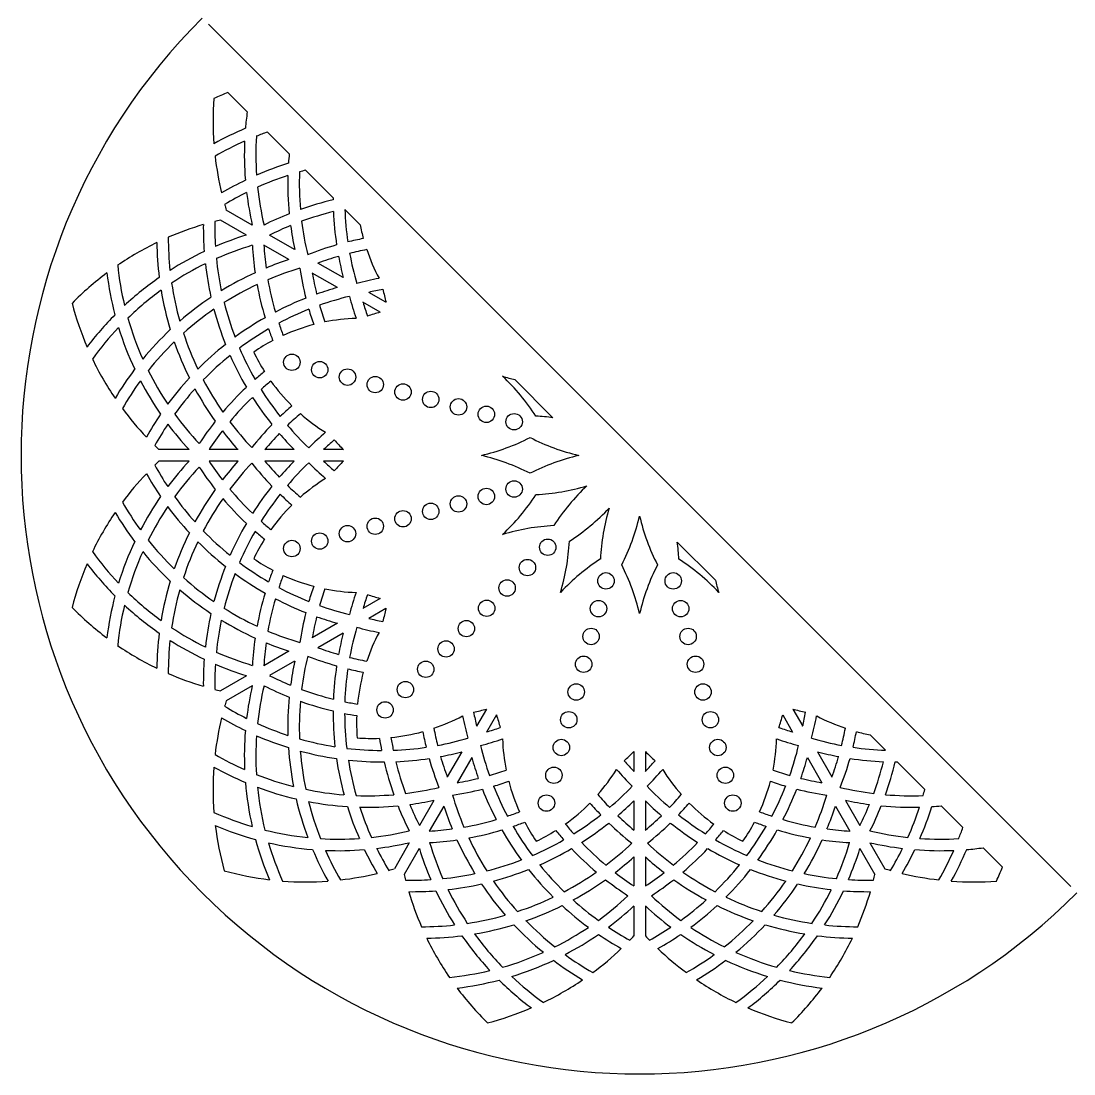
# Model space of a CAD drawing. Extents: x 66 to 310, y 1 to 245.
# Drawn here: x 66.2 to 188, y 0.6 to 122.3 of the extents above; entities that cross this region are included whole.
import ezdxf

# ---------------------------------------------------------------- set-up
doc = ezdxf.new("R2010")
doc.units = 0
doc.layers.get('0').update_dxf_attribs({"linetype": 'CONTINUOUS'})

msp = doc.modelspace()

# ---------------------------------------------------------------- linework, layer by layer
for p, q in [((87.86, 121.97), (187.6, 22.23)), ((90.12, 114.06), (92.35, 111.82)), ((94.69, 109.48), (97.21, 106.97)), ((99.1, 105.08), (102.28, 101.9)), ((92.94, 98.73), (89.93, 100.47)), ((103.63, 100.54), (105.41, 98.77)), ((92.27, 97.58), (89.26, 99.32)), ((97.84, 95.9), (94.94, 97.57)), ((97.18, 94.75), (94.28, 96.42)), ((103.45, 92.66), (100.54, 94.34)), ((102.79, 91.51), (99.87, 93.19)), ((108.4, 89.8), (106.41, 90.95)), ((107.73, 88.65), (105.74, 89.8)), ((123.31, 80.86), (127.71, 76.46)), ((85.63, 72.77), (82.15, 72.77)), ((91.29, 72.77), (87.94, 72.77)), ((97.77, 72.77), (94.4, 72.77)), ((103.48, 72.77), (101.18, 72.77)), ((85.63, 71.44), (82.15, 71.44)), ((91.29, 71.44), (87.94, 71.44)), ((97.77, 71.44), (94.4, 71.44)), ((103.48, 71.44), (101.18, 71.44)), ((142.09, 62.08), (146.49, 57.68)), ((107.73, 55.55), (105.74, 54.4)), ((108.4, 54.4), (106.41, 53.25)), ((102.79, 52.69), (99.87, 51.01)), ((103.45, 51.54), (100.54, 49.86)), ((97.18, 49.46), (94.28, 47.78)), ((97.84, 48.3), (94.94, 46.63)), ((92.27, 46.62), (89.26, 44.89)), ((92.94, 45.47), (89.93, 43.73)), ((120.03, 42.77), (118.88, 40.78)), ((155.44, 42.77), (156.59, 40.78)), ((121.18, 42.1), (120.03, 40.11)), ((154.28, 42.1), (155.43, 40.11)), ((164.4, 39.78), (166.17, 38)), ((117.17, 37.82), (115.49, 34.91)), ((137.07, 37.85), (137.07, 35.55)), ((138.4, 37.85), (138.4, 35.55)), ((158.29, 37.82), (159.97, 34.91)), ((118.33, 37.16), (116.64, 34.24)), ((157.14, 37.16), (158.82, 34.24)), ((167.53, 36.65), (170.71, 33.47)), ((113.93, 32.21), (112.26, 29.31)), ((137.07, 32.14), (137.07, 28.77)), ((138.4, 32.14), (138.4, 28.77)), ((161.53, 32.21), (163.21, 29.31)), ((115.09, 31.55), (113.41, 28.64)), ((160.38, 31.55), (162.05, 28.64)), ((172.6, 31.57), (175.11, 29.06)), ((111.1, 27.31), (109.37, 24.3)), ((164.36, 27.31), (166.1, 24.3)), ((112.25, 26.64), (110.52, 23.63)), ((137.07, 25.66), (137.07, 22.31)), ((138.4, 25.66), (138.4, 22.31)), ((163.21, 26.64), (164.95, 23.63)), ((177.45, 26.72), (179.69, 24.48)), ((137.07, 19.99), (137.07, 16.52)), ((138.4, 19.99), (138.4, 16.52))]:
    msp.add_line(p, q)
for centre in [(97.52, 82.87), (100.74, 82.01), (103.95, 81.15), (107.16, 80.29), (110.37, 79.43), (113.58, 78.57), (116.79, 77.71), (120.01, 76.85), (123.22, 75.99), (120.01, 67.35), (123.22, 68.21), (116.79, 66.49), (113.58, 65.63), (107.16, 63.91), (110.37, 64.77), (103.95, 63.05), (97.52, 61.33), (100.74, 62.19), (127.11, 61.48), (124.76, 59.13), (133.84, 57.59), (141.62, 57.59), (122.41, 56.77), (120.05, 54.42), (132.98, 54.38), (142.48, 54.38), (117.7, 52.07), (132.12, 51.16), (143.34, 51.16), (115.35, 49.72), (131.26, 47.95), (144.2, 47.95), (113, 47.37), (110.65, 45.02), (130.4, 44.74), (145.06, 44.74), (108.3, 42.67), (129.54, 41.53), (145.92, 41.53), (128.68, 38.32), (146.78, 38.32), (127.82, 35.11), (147.65, 35.11), (126.96, 31.89), (148.51, 31.89)]:
    msp.add_circle(centre, 0.95)
for centre, radius, start, end in [((137.73, 72.1), 71.53, 135, 315), ((123.57, 110.71), 35.16, 175.6474, 184.1925), ((102.95, 81.32), 35.16, 111.4063, 114.2533), ((128.51, 106.88), 36.49, 172.2197, 175.2185), ((106.32, 76.3), 36.49, 112.8625, 119.2366), ((106.32, 76.3), 35.16, 113.9468, 120.1985), ((128.51, 106.88), 36.49, 177.5624, 184.6462), ((128.51, 106.88), 35.16, 176.5391, 183.8557), ((106.32, 76.3), 35.16, 109.3128, 111.5419), ((123.57, 110.71), 35.16, 186.5709, 193.5872), ((133.54, 103.51), 36.49, 174.559, 176.2548), ((108, 71.06), 36.49, 107.3389, 113.5284), ((133.54, 103.51), 35.16, 177.7555, 184.8526), ((108, 71.06), 35.16, 104.6562, 105.8383), ((108, 71.06), 36.49, 115.7562, 120.6543), ((108, 71.06), 35.16, 108.1284, 114.2563), ((133.54, 103.51), 36.49, 178.4822, 185.4424), ((108, 71.06), 35.16, 116.5468, 121.2741), ((128.51, 106.88), 36.49, 186.874, 192.909), ((128.51, 106.88), 35.16, 186.1462, 193.3853), ((123.57, 110.71), 35.16, 195.8446, 196.9409), ((110.72, 66.15), 36.49, 103.3634, 109.5611), ((138.78, 101.84), 36.49, 179.9094, 180.289), ((110.72, 66.15), 36.49, 111.7281, 116.7284), ((110.72, 66.15), 35.16, 103.8247, 110.0857), ((138.78, 101.84), 36.49, 182.4257, 188.5074), ((138.78, 101.84), 35.16, 182.1123, 188.2668), ((97.21, 65.06), 35.16, 106.4128, 113.4291), ((123.77, 98.38), 36.49, 179.3457, 184.2438), ((123.77, 98.38), 35.16, 178.7259, 183.4532), ((97.21, 65.06), 35.16, 103.0591, 104.1554), ((110.72, 66.15), 35.16, 112.3178, 116.6554), ((133.54, 103.51), 36.49, 187.6093, 192.039), ((133.54, 103.51), 35.16, 187.0848, 193.4848), ((127.2, 103.02), 22.2, 191.0479, 195.2588), ((103, 62.7), 36.49, 107.091, 113.126), ((97.21, 65.06), 35.16, 115.8075, 124.3526), ((118.39, 97.2), 36.49, 180.7634, 187.1375), ((118.39, 97.2), 35.16, 179.8015, 186.0532), ((103, 62.7), 35.16, 106.6147, 113.8538), ((129.38, 98.47), 36.49, 183.2716, 188.2719), ((129.38, 98.47), 35.16, 183.3446, 187.6822), ((112.67, 61.34), 36.49, 105.8911, 111.4308), ((112.67, 61.34), 36.49, 100.8869, 103.7896), ((103, 62.7), 36.49, 115.3538, 122.4376), ((112.67, 61.34), 35.16, 106.1317, 110.1904), ((138.78, 101.84), 36.49, 190.6089, 194.5663), ((112.67, 61.34), 35.16, 100.6553, 103.9578), ((138.78, 101.84), 35.16, 190.4408, 196.289), ((127.2, 103.02), 22.2, 198.7116, 208.0626), ((112.36, 97.61), 35.16, 185.7467, 193.4578), ((103, 62.7), 35.16, 116.1443, 123.4609), ((123.77, 98.38), 36.49, 186.4716, 192.6611), ((123.77, 98.38), 35.16, 185.7437, 191.8716), ((108.43, 60.03), 36.49, 107.961, 112.3907), ((97.21, 65.06), 35.16, 126.8365, 135.5516), ((112.36, 97.61), 36.49, 186.9379, 194.6874), ((103, 62.7), 36.49, 124.7815, 132.9006), ((108.43, 60.03), 36.49, 114.5576, 121.5178), ((108.43, 60.03), 35.16, 106.5152, 112.9152), ((134.52, 99.18), 36.49, 188.5692, 194.1089), ((134.52, 99.18), 35.16, 189.8096, 193.8683), ((114.55, 56.75), 36.49, 100.971, 105.1421), ((118.39, 97.2), 35.16, 188.4581, 195.7969), ((108.43, 60.03), 35.16, 115.1474, 122.2445), ((129.38, 98.47), 36.49, 190.4389, 196.6366), ((129.38, 98.47), 35.16, 189.9143, 196.1753), ((112.5, 56.33), 36.49, 105.4337, 109.3911), ((103, 62.7), 35.16, 125.8658, 134.0694), ((118.39, 97.2), 36.49, 189.4813, 196.821), ((108.43, 60.03), 36.49, 123.7452, 130.8614), ((112.5, 56.33), 36.49, 111.4926, 117.5743), ((112.5, 56.33), 35.16, 103.711, 109.5592), ((139.44, 99.85), 36.49, 194.8579, 199.029), ((114.55, 56.75), 35.16, 100.6809, 103.3989), ((143.69, 99.12), 36.49, 192.3644, 194.7851), ((106.16, 98.46), 35.16, 194.4484, 203.1635), ((108.43, 60.03), 35.16, 124.5347, 131.8242), ((123.77, 98.38), 36.49, 194.8884, 201.6112), ((123.77, 98.38), 35.16, 194.1617, 201.0015), ((112.5, 56.33), 35.16, 111.7332, 117.9682), ((134.52, 99.18), 36.49, 196.2104, 199.1131), ((134.52, 99.18), 35.16, 196.0422, 199.3447), ((139.44, 99.85), 35.16, 196.6011, 199.3191), ((103, 62.7), 36.49, 135.3126, 143.0621), ((112.36, 97.61), 35.16, 195.9306, 204.1342), ((112.5, 56.33), 36.49, 119.711, 126.2165), ((105.69, 65.76), 22.2, 91.9374, 101.2884), ((117.31, 53.44), 36.49, 105.2149, 107.6356), ((103, 62.7), 35.16, 136.5422, 144.2533), ((112.36, 97.61), 36.49, 197.0994, 205.2185), ((108.43, 60.03), 36.49, 133.179, 140.5187), ((112.5, 56.33), 35.16, 120.1722, 126.7614), ((129.38, 98.47), 36.49, 198.7733, 201.0122), ((129.38, 98.47), 35.16, 198.3794, 200.8176), ((105.69, 65.76), 22.2, 104.7412, 114.4196), ((108.43, 60.03), 35.16, 134.2031, 141.5419), ((118.39, 97.2), 36.49, 199.1386, 206.2548), ((118.39, 97.2), 35.16, 198.1758, 205.4653), ((105.69, 65.76), 22.2, 117.8665, 124.5069), ((112.5, 56.33), 36.49, 128.3888, 135.1116), ((123.77, 98.38), 35.16, 203.2386, 209.8278), ((113.15, 93.61), 22.2, 205.4931, 212.1335), ((106.16, 98.46), 35.16, 205.6474, 214.1925), ((112.5, 56.33), 35.16, 128.9985, 135.8383), ((123.77, 98.38), 36.49, 203.7835, 210.289), ((108.43, 60.03), 36.49, 142.8625, 149.2366), ((112.36, 97.61), 35.16, 206.5391, 213.8557), ((117.31, 53.44), 36.49, 128.9878, 131.2267), ((108.43, 60.03), 35.16, 143.9468, 150.1985), ((112.36, 97.61), 36.49, 207.5624, 214.6462), ((112.5, 56.33), 36.49, 137.3389, 143.5284), ((118.39, 97.2), 35.16, 207.7555, 214.8526), ((117.31, 53.44), 35.16, 129.1824, 131.6206), ((113.15, 93.61), 22.2, 215.5804, 225.2588), ((129.05, 104.93), 24.74, 253.1962, 256.6054), ((104.96, 63.21), 24.74, 32.883, 46.8038), ((112.5, 56.33), 35.16, 138.1284, 144.2563), ((118.39, 97.2), 36.49, 208.4822, 215.4424), ((117.31, 53.44), 36.49, 133.3634, 139.5611), ((123.77, 98.38), 35.16, 212.0318, 218.2668), ((117.31, 53.44), 35.16, 133.8247, 140.0857), ((123.77, 98.38), 36.49, 212.4257, 218.5074), ((106.16, 98.46), 35.16, 216.5709, 223.5872), ((112.5, 56.33), 36.49, 145.7562, 150.6543), ((112.36, 97.61), 35.16, 216.1462, 223.3853), ((121.41, 50.25), 36.49, 130.8869, 133.7896), ((121.41, 50.25), 35.16, 130.6553, 133.9578), ((113.15, 93.61), 22.2, 228.7116, 238.0626), ((112.5, 56.33), 35.16, 146.5468, 151.2741), ((112.36, 97.61), 36.49, 216.874, 222.909), ((117.31, 53.44), 36.49, 141.7281, 146.7284), ((118.39, 97.2), 35.16, 217.0848, 223.4848), ((121.41, 50.25), 36.49, 135.8911, 141.4308), ((123.77, 98.38), 35.16, 220.4408, 226.289), ((124.49, 51.93), 24.74, 82.5128, 87.117), ((117.31, 53.44), 35.16, 142.3178, 146.6554), ((118.39, 97.2), 36.49, 217.6093, 222.039), ((121.41, 50.25), 35.16, 136.1317, 140.1904), ((123.77, 98.38), 36.49, 220.6089, 224.5663), ((125.34, 47.22), 36.49, 130.971, 135.1421), ((106.16, 98.46), 35.16, 225.8446, 226.9409), ((125.34, 47.22), 35.16, 130.6809, 133.3989), ((129.38, 98.47), 36.49, 222.3644, 224.7851), ((113.79, 96.19), 24.74, 283.1962, 297.117), ((136.35, 96.19), 24.74, 242.883, 256.8038), ((113.79, 48.01), 24.74, 62.883, 76.8038), ((136.35, 48.01), 24.74, 103.1962, 117.117), ((106.16, 45.74), 35.16, 133.0591, 134.1554), ((112.5, 87.87), 35.16, 208.7259, 213.4532), ((112.36, 46.59), 36.49, 137.091, 143.126), ((112.36, 46.59), 35.16, 136.6147, 143.8538), ((117.31, 90.77), 36.49, 213.2716, 218.2719), ((117.31, 90.77), 35.16, 213.3446, 217.6822), ((118.39, 47), 36.49, 137.961, 142.3907), ((118.39, 47), 35.16, 136.5152, 142.9152), ((121.41, 93.95), 36.49, 218.5692, 224.1089), ((121.41, 93.95), 35.16, 219.8096, 223.8683), ((123.77, 45.83), 36.49, 135.4337, 139.3911), ((123.77, 45.83), 35.16, 133.711, 139.5592), ((125.34, 96.99), 36.49, 224.8579, 229.029), ((125.34, 96.99), 35.16, 226.6011, 229.3191), ((129.38, 45.73), 36.49, 135.2149, 137.6356), ((106.16, 45.74), 35.16, 136.4128, 143.4291), ((112.5, 87.87), 36.49, 209.3457, 214.2438), ((113.15, 50.59), 22.2, 121.9374, 131.2884), ((117.31, 90.77), 35.16, 219.9143, 226.1753), ((123.77, 45.83), 36.49, 141.4926, 147.5743), ((121.41, 93.95), 35.16, 226.0422, 229.3447), ((124.49, 92.27), 24.74, 272.883, 286.8038), ((148.58, 50.55), 24.74, 133.1962, 147.117), ((112.36, 46.59), 36.49, 145.3538, 152.4376), ((112.5, 87.87), 35.16, 215.7437, 221.8716), ((118.39, 47), 36.49, 144.5576, 151.5178), ((118.39, 47), 35.16, 145.1474, 152.2445), ((117.31, 90.77), 36.49, 220.4389, 226.6366), ((123.77, 45.83), 35.16, 141.7332, 147.9682), ((121.41, 93.95), 36.49, 226.2104, 229.1131), ((104.96, 80.99), 24.74, 313.1962, 327.117), ((108.43, 84.17), 35.16, 209.8015, 216.0532), ((112.36, 46.59), 35.16, 146.1443, 153.4609), ((112.5, 87.87), 36.49, 216.4716, 222.6611), ((113.15, 50.59), 22.2, 134.7412, 144.4196), ((116.18, 82.95), 24.74, 302.883, 316.8038), ((157.9, 58.86), 24.74, 163.1962, 177.117), ((106.16, 45.74), 35.16, 145.8075, 154.3526), ((108.43, 84.17), 36.49, 210.7634, 217.1375), ((113.64, 70.72), 24.74, 332.883, 346.8038), ((161.82, 70.72), 24.74, 193.1962, 207.117), ((112.5, 87.87), 35.16, 224.1617, 231.0015), ((123.77, 45.83), 36.49, 149.711, 156.2165), ((123.77, 45.83), 35.16, 150.1722, 156.7614), ((117.31, 90.77), 36.49, 228.7733, 231.0122), ((117.31, 90.77), 35.16, 228.3794, 230.8176), ((129.05, 39.27), 24.74, 92.883, 106.8038), ((112.36, 46.59), 36.49, 154.7815, 162.9006), ((108.43, 84.17), 35.16, 218.4581, 225.7969), ((118.39, 47), 36.49, 153.7452, 160.8614), ((118.39, 47), 35.16, 154.5347, 161.8242), ((112.5, 87.87), 36.49, 224.8884, 231.6112), ((113.15, 50.59), 22.2, 147.8665, 154.5069), ((104.9, 63.41), 24.74, 343.1962, 357.117), ((103, 81.51), 35.16, 215.7467, 223.4578), ((112.36, 46.59), 35.16, 155.8658, 164.0694), ((108.43, 84.17), 36.49, 219.4813, 226.821), ((117.56, 58.86), 24.74, 2.883, 7.4872), ((112.5, 87.87), 35.16, 233.2386, 239.8278), ((105.69, 78.44), 22.2, 235.4931, 242.1335), ((146.62, 39.33), 24.74, 122.883, 136.8038), ((128.84, 39.33), 24.74, 43.1962, 57.117), ((106.16, 45.74), 35.16, 156.8365, 165.5516), ((103, 81.51), 36.49, 216.9379, 224.6874), ((123.77, 45.83), 36.49, 158.3888, 165.1116), ((129.38, 45.73), 36.49, 158.9878, 161.2267), ((113.64, 48.16), 24.74, 13.1962, 27.117), ((161.82, 48.16), 24.74, 152.883, 166.8038), ((118.39, 47), 36.49, 163.179, 170.5187), ((108.43, 84.17), 35.16, 228.1758, 235.4653), ((123.77, 45.83), 35.16, 158.9985, 165.8383), ((112.5, 87.87), 36.49, 233.7835, 240.289), ((129.38, 45.73), 35.16, 159.1824, 161.6206), ((105.69, 78.44), 22.2, 245.5804, 255.2588), ((170.56, 63.41), 24.74, 193.3946, 196.8038), ((103, 81.51), 35.16, 225.9306, 234.1342), ((118.39, 47), 35.16, 164.2031, 171.5419), ((108.43, 84.17), 36.49, 229.1386, 236.2548), ((129.38, 45.73), 36.49, 163.3634, 169.5611), ((112.5, 87.87), 35.16, 242.0318, 248.2668), ((134.52, 45.02), 36.49, 160.8869, 163.7896), ((134.52, 45.02), 35.16, 160.6553, 163.9578), ((105.69, 78.44), 22.2, 258.7116, 268.0626), ((139.44, 44.35), 36.49, 160.971, 165.1421), ((112.36, 46.59), 36.49, 165.3126, 173.0621), ((129.38, 45.73), 35.16, 163.8247, 170.0857), ((112.5, 87.87), 36.49, 242.4257, 248.5074), ((139.44, 44.35), 35.16, 160.6809, 163.3989), ((117.31, 90.77), 36.49, 252.3644, 254.7851), ((97.21, 79.14), 35.16, 224.4484, 233.1635), ((112.36, 46.59), 35.16, 166.5422, 174.2533), ((103, 81.51), 36.49, 227.0994, 235.2185), ((123.77, 45.83), 36.49, 167.3389, 173.5284), ((108.43, 84.17), 35.16, 237.7555, 244.8526), ((134.52, 45.02), 36.49, 165.8911, 171.4308), ((112.5, 87.87), 35.16, 250.4408, 256.289), ((143.69, 45.08), 36.49, 165.2149, 167.6356), ((123.77, 45.83), 35.16, 168.1284, 174.2563), ((108.43, 84.17), 36.49, 238.4822, 245.4424), ((134.52, 45.02), 35.16, 166.1317, 170.1904), ((112.5, 87.87), 36.49, 250.6089, 254.5663), ((114.55, 87.45), 35.16, 256.6011, 259.3191), ((118.39, 47), 36.49, 172.8625, 179.2366), ((103, 81.51), 35.16, 236.5391, 243.8557), ((108.43, 84.17), 35.16, 247.0848, 253.4848), ((138.78, 42.36), 36.49, 165.4337, 169.3911), ((138.78, 42.36), 35.16, 163.711, 169.5592), ((114.55, 87.45), 36.49, 254.8579, 259.029), ((127.2, 41.18), 22.2, 151.9374, 161.2884), ((97.21, 79.14), 35.16, 235.6474, 244.1925), ((118.39, 47), 35.16, 173.9468, 180.1985), ((103, 81.51), 36.49, 237.5624, 244.6462), ((129.38, 45.73), 36.49, 171.7281, 176.7284), ((129.38, 45.73), 35.16, 172.3178, 176.6554), ((108.43, 84.17), 36.49, 247.6093, 252.039), ((103, 81.51), 35.16, 246.1462, 253.3853), ((133.54, 40.69), 35.16, 166.5152, 172.9152), ((112.67, 82.86), 36.49, 248.5692, 254.1089), ((112.67, 82.86), 35.16, 249.8096, 253.8683), ((112.67, 82.86), 35.16, 256.0422, 259.3447), ((123.77, 45.83), 36.49, 175.7562, 180.6543), ((123.77, 45.83), 35.16, 176.5468, 181.2741), ((103, 81.51), 36.49, 246.874, 252.909), ((133.54, 40.69), 36.49, 167.961, 172.3907), ((138.78, 42.36), 36.49, 171.4926, 177.5743), ((97.21, 79.14), 35.16, 246.5709, 253.5872), ((110.72, 78.05), 35.16, 243.3446, 247.6822), ((138.78, 42.36), 35.16, 171.7332, 177.9682), ((112.67, 82.86), 36.49, 256.2104, 259.1131), ((127.2, 41.18), 22.2, 164.7412, 174.4196), ((128.51, 37.32), 36.49, 167.091, 173.126), ((128.51, 37.32), 35.16, 166.6147, 173.8538), ((110.72, 78.05), 36.49, 243.2716, 248.2719), ((97.21, 79.14), 35.16, 255.8446, 256.9409), ((133.54, 40.69), 36.49, 174.5576, 181.5178), ((110.72, 78.05), 35.16, 249.9143, 256.1753), ((123.57, 33.49), 35.16, 163.0591, 164.1554), ((108, 73.14), 35.16, 238.7259, 243.4532), ((133.54, 40.69), 35.16, 175.1474, 182.2445), ((110.72, 78.05), 36.49, 250.4389, 256.6366), ((110.72, 78.05), 35.16, 258.3794, 260.8176), ((110.72, 78.05), 36.49, 282.3644, 284.7851), ((164.75, 78.05), 36.49, 255.2149, 257.6356), ((123.57, 33.49), 35.16, 166.4128, 173.4291), ((108, 73.14), 36.49, 239.3457, 244.2438), ((138.78, 42.36), 36.49, 179.711, 186.2165), ((138.78, 42.36), 35.16, 180.1722, 186.7614), ((110.72, 78.05), 36.49, 258.7733, 261.0122), ((127.2, 41.18), 22.2, 177.8665, 184.5069), ((106.81, 61.57), 22.2, 288.7116, 298.0626), ((153.09, 48.92), 36.49, 190.971, 195.1421), ((153.09, 48.92), 35.16, 190.6809, 193.3989), ((156.4, 51.68), 36.49, 195.2149, 197.6356), ((119.07, 51.68), 36.49, 342.3644, 344.7851), ((122.38, 48.92), 35.16, 346.6011, 349.3191), ((122.38, 48.92), 36.49, 344.8579, 349.029), ((168.65, 61.57), 22.2, 241.9374, 251.2884), ((128.51, 37.32), 36.49, 175.3538, 182.4376), ((108, 73.14), 35.16, 245.7437, 251.8716), ((148.49, 47.04), 35.16, 190.6553, 193.9578), ((109.98, 73.81), 35.16, 286.6011, 289.3191), ((165.48, 73.81), 35.16, 250.6809, 253.3989), ((126.97, 47.04), 35.16, 346.0422, 349.3447), ((128.51, 37.32), 35.16, 176.1443, 183.4609), ((108, 73.14), 36.49, 246.4716, 252.6611), ((108, 73.14), 35.16, 254.1617, 261.0015), ((106.81, 61.57), 22.2, 265.4931, 272.1335), ((143.69, 45.08), 36.49, 188.9878, 191.2267), ((106.81, 61.57), 22.2, 275.5804, 285.2588), ((143.69, 45.08), 35.16, 189.1824, 191.6206), ((148.49, 47.04), 36.49, 190.8869, 193.7896), ((108, 73.14), 35.16, 280.4408, 286.289), ((109.98, 73.81), 36.49, 284.8579, 289.029), ((144.07, 40.06), 22.2, 181.9374, 191.2884), ((131.39, 40.06), 22.2, 348.7116, 358.0626), ((165.48, 73.81), 36.49, 250.971, 255.1421), ((167.47, 73.14), 35.16, 253.711, 259.5592), ((126.97, 47.04), 36.49, 346.2104, 349.1131), ((168.65, 61.57), 22.2, 254.7412, 258.9521), ((133.54, 40.69), 36.49, 183.7452, 190.8614), ((133.54, 40.69), 35.16, 184.5347, 191.8242), ((108, 73.14), 36.49, 254.8884, 261.6112), ((108, 73.14), 35.16, 263.2386, 269.8278), ((108, 73.14), 35.16, 272.0318, 278.2668), ((108, 73.14), 36.49, 280.6089, 284.5663), ((153.5, 46.87), 35.16, 193.711, 199.5592), ((111.36, 63.75), 36.49, 312.3644, 314.7851), ((164.11, 63.75), 36.49, 225.2149, 227.6356), ((121.96, 46.87), 35.16, 340.4408, 346.289), ((167.47, 73.14), 36.49, 255.4337, 259.3911), ((167.47, 73.14), 35.16, 261.7332, 267.8877), ((106.32, 67.9), 35.16, 239.8015, 246.0532), ((138.78, 42.36), 36.49, 188.3888, 195.1116), ((138.78, 42.36), 35.16, 188.9985, 195.8383), ((108, 73.14), 36.49, 263.7835, 270.289), ((143.69, 45.08), 36.49, 193.3634, 199.5611), ((108, 73.14), 36.49, 272.4257, 278.5074), ((143.69, 45.08), 35.16, 193.8247, 200.0857), ((148.49, 47.04), 36.49, 195.8911, 201.4308), ((148.49, 47.04), 35.16, 196.1317, 200.1904), ((153.5, 46.87), 36.49, 195.4337, 199.3911), ((162.62, 59.71), 35.16, 220.6809, 223.3989), ((112.85, 59.71), 35.16, 316.6011, 319.3191), ((121.96, 46.87), 36.49, 340.6089, 344.5663), ((126.97, 47.04), 35.16, 339.8096, 343.8683), ((126.97, 47.04), 36.49, 338.5692, 344.1089), ((167.47, 73.14), 36.49, 261.4926, 267.5743), ((131.78, 45.08), 35.16, 339.9143, 346.1753), ((131.78, 45.08), 36.49, 340.4389, 346.6366), ((167.47, 73.14), 36.49, 269.711, 270.0906), ((123.57, 33.49), 35.16, 175.8075, 184.3526), ((106.32, 67.9), 36.49, 240.7634, 247.1375), ((110.65, 68.89), 35.16, 286.0422, 289.3447), ((116.22, 47.52), 22.2, 318.7116, 328.0626), ((162.62, 59.71), 36.49, 220.971, 225.1421), ((112.85, 59.71), 36.49, 314.8579, 319.029), ((159.24, 47.52), 22.2, 211.9374, 221.2884), ((164.81, 68.89), 35.16, 250.6553, 253.9578), ((128.51, 37.32), 36.49, 184.7815, 192.9006), ((106.32, 67.9), 35.16, 248.4581, 255.7969), ((110.65, 68.89), 35.16, 279.8096, 283.8683), ((110.65, 68.89), 36.49, 286.2104, 289.1131), ((144.07, 40.06), 22.2, 194.7412, 204.4196), ((131.39, 40.06), 22.2, 335.5804, 345.2588), ((164.81, 68.89), 36.49, 250.8869, 253.7896), ((164.81, 68.89), 35.16, 256.1317, 260.1904), ((128.51, 37.32), 35.16, 185.8658, 194.0694), ((106.32, 67.9), 36.49, 249.4813, 256.821), ((106.32, 67.9), 35.16, 258.1758, 265.4653), ((106.32, 67.9), 35.16, 277.0848, 283.4848), ((110.65, 68.89), 36.49, 278.5692, 284.1089), ((153.5, 46.87), 36.49, 201.4926, 207.5743), ((153.5, 46.87), 35.16, 201.7332, 207.9682), ((111.46, 58.14), 35.16, 310.4408, 316.289), ((164.01, 58.14), 35.16, 223.711, 229.5592), ((121.96, 46.87), 35.16, 332.0318, 338.2668), ((121.96, 46.87), 36.49, 332.4257, 338.5074), ((164.81, 68.89), 36.49, 255.8911, 261.4308), ((169.14, 67.9), 35.16, 256.5152, 262.9152), ((136.69, 42.36), 35.16, 344.1617, 345.3438), ((133.54, 40.69), 36.49, 193.179, 200.5187), ((133.54, 40.69), 35.16, 194.2031, 201.5419), ((106.32, 67.9), 36.49, 259.1386, 266.2548), ((106.32, 67.9), 35.16, 267.7555, 274.8526), ((106.32, 67.9), 36.49, 277.6093, 282.039), ((143.69, 45.08), 35.16, 202.3178, 206.6554), ((149.8, 42.8), 35.16, 196.5152, 202.9152), ((116.22, 47.52), 22.2, 305.5804, 315.2588), ((159.58, 55.78), 36.49, 220.8869, 223.7896), ((159.58, 55.78), 35.16, 220.6553, 223.9578), ((111.46, 58.14), 36.49, 310.6089, 314.5663), ((164.01, 58.14), 36.49, 225.4337, 229.3911), ((115.88, 55.78), 35.16, 316.0422, 319.3447), ((115.88, 55.78), 36.49, 316.2104, 319.1131), ((159.24, 47.52), 22.2, 224.7412, 234.4196), ((125.66, 42.8), 35.16, 337.0848, 343.4848), ((169.14, 67.9), 36.49, 257.961, 262.3907), ((131.78, 45.08), 35.16, 333.3446, 337.6822), ((169.14, 67.9), 35.16, 265.1474, 272.2445), ((102.95, 62.88), 35.16, 245.7467, 253.4578), ((138.78, 42.36), 36.49, 197.3389, 203.5284), ((106.32, 67.9), 36.49, 268.4822, 275.4424), ((138.78, 42.36), 35.16, 198.1284, 204.2563), ((143.69, 45.08), 36.49, 201.7281, 206.7284), ((149.8, 42.8), 36.49, 197.961, 202.3907), ((111.36, 63.75), 35.16, 288.3794, 290.8176), ((111.46, 58.14), 35.16, 302.0318, 308.2668), ((164.01, 58.14), 35.16, 231.7332, 237.9682), ((164.11, 63.75), 35.16, 249.1824, 251.6206), ((125.66, 42.8), 36.49, 337.6093, 342.039), ((131.78, 45.08), 36.49, 333.2716, 338.2719), ((169.14, 67.9), 36.49, 264.5576, 271.5178), ((136.69, 42.36), 35.16, 335.7437, 341.8716), ((136.69, 42.36), 36.49, 336.4716, 342.6611), ((169.14, 67.9), 36.49, 273.7452, 275.441), ((123.57, 33.49), 35.16, 186.8365, 195.5516), ((102.95, 62.88), 36.49, 246.9379, 254.6874), ((111.36, 63.75), 35.16, 279.9143, 286.1753), ((111.36, 63.75), 36.49, 288.7733, 291.0122), ((144.07, 40.06), 22.2, 207.8665, 214.5069), ((156.4, 51.68), 35.16, 219.1824, 221.6206), ((111.46, 58.14), 36.49, 302.4257, 308.5074), ((159.58, 55.78), 36.49, 225.8911, 231.4308), ((159.58, 55.78), 35.16, 226.1317, 230.1904), ((115.88, 55.78), 35.16, 309.8096, 313.8683), ((115.88, 55.78), 36.49, 308.5692, 314.1089), ((164.01, 58.14), 36.49, 231.4926, 237.5743), ((119.07, 51.68), 35.16, 318.3794, 320.8176), ((131.39, 40.06), 22.2, 325.4931, 332.1335), ((164.11, 63.75), 36.49, 248.9878, 251.2267), ((164.11, 63.75), 35.16, 253.8247, 260.0857), ((102.95, 62.88), 35.16, 255.9306, 264.1342), ((102.95, 62.88), 35.16, 276.1462, 283.3853), ((111.36, 63.75), 35.16, 273.3446, 277.6822), ((111.36, 63.75), 36.49, 280.4389, 286.6366), ((153.5, 46.87), 36.49, 209.711, 216.2165), ((153.5, 46.87), 35.16, 210.1722, 216.7614), ((116.22, 47.52), 22.2, 295.4931, 302.1335), ((156.4, 51.68), 36.49, 218.9878, 221.2267), ((119.07, 51.68), 36.49, 318.7733, 321.0122), ((159.24, 47.52), 22.2, 237.8665, 244.5069), ((121.96, 46.87), 35.16, 323.2386, 329.8278), ((121.96, 46.87), 36.49, 323.7835, 330.289), ((164.11, 63.75), 36.49, 253.3634, 259.5611), ((164.11, 63.75), 35.16, 262.3178, 266.6554), ((172.51, 62.88), 35.16, 256.6147, 263.8538), ((141.93, 40.69), 35.16, 338.4581, 340.6872), ((128.51, 37.32), 36.49, 195.3126, 203.0621), ((128.51, 37.32), 35.16, 196.5422, 204.2533), ((102.95, 62.88), 36.49, 257.0994, 265.2185), ((102.95, 62.88), 35.16, 266.5391, 273.8557), ((102.95, 62.88), 36.49, 276.874, 282.909), ((111.36, 63.75), 36.49, 273.2716, 278.2719), ((147.14, 37.37), 35.16, 196.6147, 203.8538), ((149.8, 42.8), 36.49, 204.5576, 211.5178), ((149.8, 42.8), 35.16, 205.1474, 212.2445), ((111.46, 58.14), 35.16, 293.2386, 299.8278), ((156.4, 51.68), 35.16, 223.8247, 230.0857), ((112.63, 52.76), 35.16, 307.0848, 313.4848), ((162.84, 52.76), 35.16, 226.5152, 232.9152), ((119.07, 51.68), 35.16, 309.9143, 316.1753), ((164.01, 58.14), 35.16, 240.1722, 246.7614), ((125.66, 42.8), 35.16, 327.7555, 334.8526), ((125.66, 42.8), 36.49, 328.4822, 335.4424), ((164.11, 63.75), 36.49, 261.7281, 266.7284), ((128.33, 37.37), 35.16, 336.1462, 343.3853), ((172.51, 62.88), 36.49, 257.091, 263.126), ((172.51, 62.88), 35.16, 266.1443, 273.4609), ((133.54, 40.69), 36.49, 202.8625, 209.2366), ((102.95, 62.88), 36.49, 267.5624, 274.6462), ((133.54, 40.69), 35.16, 203.9468, 210.1985), ((138.78, 42.36), 36.49, 205.7562, 210.6543), ((138.78, 42.36), 35.16, 206.5468, 211.2741), ((147.14, 37.37), 36.49, 197.091, 203.126), ((111.46, 58.14), 36.49, 293.7835, 300.289), ((156.4, 51.68), 36.49, 223.3634, 229.5611), ((112.63, 52.76), 36.49, 307.6093, 312.039), ((162.84, 52.76), 36.49, 227.961, 232.3907), ((119.07, 51.68), 36.49, 310.4389, 316.6366), ((164.01, 58.14), 36.49, 239.711, 246.2165), ((128.33, 37.37), 36.49, 336.874, 342.909), ((136.69, 42.36), 35.16, 328.7259, 333.4532), ((136.69, 42.36), 36.49, 329.3457, 334.2438), ((172.51, 62.88), 36.49, 265.3538, 272.4376), ((141.93, 40.69), 35.16, 329.8015, 336.0532), ((141.93, 40.69), 36.49, 330.7634, 337.1375), ((172.51, 62.88), 36.49, 274.7815, 277.7803), ((111.46, 58.14), 35.16, 284.1617, 291.0015), ((153.5, 46.87), 35.16, 218.9985, 225.8383), ((121.96, 46.87), 35.16, 314.1617, 321.0015), ((164.01, 58.14), 35.16, 248.9985, 255.8383), ((146.95, 37.32), 35.16, 335.7467, 338.5937), ((99.12, 57.94), 35.16, 254.4484, 263.1635), ((99.12, 57.94), 35.16, 276.5709, 283.5872), ((99.12, 57.94), 35.16, 285.8446, 286.9409), ((144.77, 31.58), 35.16, 193.0591, 194.1554), ((111.46, 58.14), 35.16, 275.7437, 281.8716), ((111.46, 58.14), 36.49, 284.8884, 291.6112), ((153.5, 46.87), 36.49, 218.3888, 225.1116), ((112.63, 52.76), 35.16, 297.7555, 304.8526), ((156.4, 51.68), 35.16, 232.3178, 236.6554), ((119.07, 51.68), 35.16, 303.3446, 307.6822), ((162.84, 52.76), 35.16, 235.1474, 242.2445), ((121.96, 46.87), 36.49, 314.8884, 321.6112), ((164.01, 58.14), 36.49, 248.3888, 255.1116), ((164.01, 58.14), 35.16, 258.1284, 264.2563), ((130.69, 31.58), 35.16, 345.8446, 346.9409), ((176.34, 57.94), 35.16, 253.0591, 254.1554), ((176.34, 57.94), 35.16, 256.4128, 263.4291), ((99.12, 57.94), 35.16, 265.6474, 274.1925), ((111.46, 58.14), 35.16, 268.7259, 273.4532), ((111.46, 58.14), 36.49, 276.4716, 282.6611), ((149.8, 42.8), 36.49, 213.7452, 220.8614), ((149.8, 42.8), 35.16, 214.5347, 221.8242), ((112.63, 52.76), 36.49, 298.4822, 305.4424), ((156.4, 51.68), 36.49, 231.7281, 236.7284), ((119.07, 51.68), 36.49, 303.2716, 308.2719), ((162.84, 52.76), 36.49, 234.5576, 241.5178), ((125.66, 42.8), 35.16, 318.1758, 325.4653), ((125.66, 42.8), 36.49, 319.1386, 326.2548), ((164.01, 58.14), 36.49, 257.3389, 263.5284), ((164.01, 58.14), 35.16, 266.5468, 271.2741), ((176.34, 57.94), 35.16, 265.8075, 274.3526), ((111.46, 58.14), 36.49, 269.3457, 274.2438), ((144.77, 31.58), 35.16, 196.4128, 203.4291), ((147.14, 37.37), 36.49, 205.3538, 212.4376), ((147.14, 37.37), 35.16, 206.1443, 213.4609), ((112.63, 52.76), 35.16, 288.1758, 295.4653), ((112.22, 46.72), 35.16, 306.1462, 313.3853), ((163.24, 46.72), 35.16, 226.6147, 233.8538), ((162.84, 52.76), 35.16, 244.5347, 251.8242), ((128.33, 37.37), 35.16, 326.5391, 333.8557), ((128.33, 37.37), 36.49, 327.5624, 334.6462), ((164.01, 58.14), 36.49, 265.7562, 270.6543), ((130.69, 31.58), 35.16, 336.5709, 343.5872), ((112.63, 52.76), 36.49, 289.1386, 296.2548), ((153.5, 46.87), 36.49, 227.3389, 233.5284), ((153.5, 46.87), 35.16, 228.1284, 234.2563), ((112.22, 46.72), 36.49, 306.874, 312.909), ((163.24, 46.72), 36.49, 227.091, 233.126), ((121.96, 46.87), 35.16, 305.7437, 311.8716), ((121.96, 46.87), 36.49, 306.4716, 312.6611), ((162.84, 52.76), 36.49, 243.7452, 250.8614), ((112.63, 52.76), 35.16, 278.4581, 285.7969), ((149.8, 42.8), 35.16, 224.2031, 231.5419), ((125.66, 42.8), 35.16, 308.4581, 315.7969), ((162.84, 52.76), 35.16, 254.2031, 261.5419), ((112.63, 52.76), 35.16, 269.8015, 276.0532), ((112.63, 52.76), 36.49, 279.4813, 286.821), ((149.8, 42.8), 36.49, 223.179, 230.5187), ((112.22, 46.72), 35.16, 296.5391, 303.8557), ((153.5, 46.87), 35.16, 236.5468, 241.2741), ((121.96, 46.87), 35.16, 298.7259, 303.4532), ((163.24, 46.72), 35.16, 236.1443, 243.4609), ((125.66, 42.8), 36.49, 309.4813, 316.821), ((162.84, 52.76), 36.49, 253.179, 260.5187), ((162.84, 52.76), 35.16, 263.9468, 270.1985), ((112.63, 52.76), 36.49, 270.7634, 277.1375), ((144.77, 31.58), 35.16, 205.8075, 214.3526), ((147.14, 37.37), 36.49, 214.7815, 222.9006), ((147.14, 37.37), 35.16, 215.8658, 224.0694), ((112.22, 46.72), 36.49, 297.5624, 304.6462), ((153.5, 46.87), 36.49, 235.7562, 240.6543), ((111.37, 40.53), 35.16, 315.8446, 316.9409), ((164.09, 40.53), 35.16, 223.0591, 224.1554), ((121.96, 46.87), 36.49, 299.3457, 304.2438), ((163.24, 46.72), 36.49, 235.3538, 242.4376), ((128.33, 37.37), 35.16, 315.9306, 324.1342), ((128.33, 37.37), 36.49, 317.0994, 325.2185), ((162.84, 52.76), 36.49, 262.8625, 269.2366), ((130.69, 31.58), 35.16, 325.6474, 334.1925), ((112.22, 46.72), 35.16, 285.9306, 294.1342), ((111.37, 40.53), 35.16, 306.5709, 313.5872), ((164.09, 40.53), 35.16, 226.4128, 233.4291), ((163.24, 46.72), 35.16, 245.8658, 254.0694), ((112.22, 46.72), 36.49, 287.0994, 295.2185), ((149.8, 42.8), 36.49, 232.8625, 239.2366), ((149.8, 42.8), 35.16, 233.9468, 240.1985), ((125.66, 42.8), 35.16, 299.8015, 306.0532), ((125.66, 42.8), 36.49, 300.7634, 307.1375), ((163.24, 46.72), 36.49, 244.7815, 252.9006), ((112.22, 46.72), 35.16, 275.7467, 283.4578), ((163.24, 46.72), 35.16, 256.5422, 264.2533), ((112.22, 46.72), 36.49, 276.9379, 284.6874), ((147.14, 37.37), 36.49, 225.3126, 233.0621), ((147.14, 37.37), 35.16, 226.5422, 234.2533), ((111.37, 40.53), 35.16, 295.6474, 304.1925), ((164.09, 40.53), 35.16, 235.8075, 244.3526), ((128.33, 37.37), 35.16, 305.7467, 313.4578), ((128.33, 37.37), 36.49, 306.9379, 314.6874), ((163.24, 46.72), 36.49, 255.3126, 263.0621), ((144.77, 31.58), 35.16, 216.8365, 225.5516), ((130.69, 31.58), 35.16, 314.4484, 323.1635), ((111.37, 40.53), 35.16, 284.4484, 293.1635), ((164.09, 40.53), 35.16, 246.8365, 255.5516)]:
    msp.add_arc(centre, radius, start, end)

doc.saveas('drawing.dxf')
